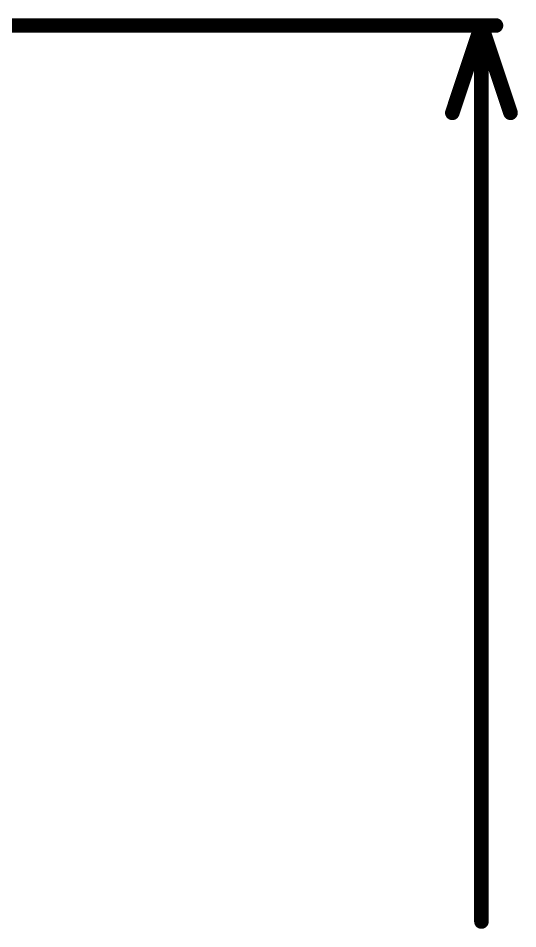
# Model space of a CAD drawing. Header units: inches. Extents: x -5 to 5450, y -4 to 5452.
# Drawn here: x 96.26 to 104.98, y 26.98 to 42.86 of the extents above; entities that cross this region are included whole.
import ezdxf

# ---------------------------------------------------------------- set-up
doc = ezdxf.new("R2010")
doc.units = ezdxf.units.IN
doc.layers.add('Top Overlay', color=2, linetype='Continuous')

msp = doc.modelspace()

# ---------------------------------------------------------------- linework, layer by layer
at = {"layer": 'Top Overlay'}
for points in [[(90.916, 42.737, 0.254, 0.254, 0), (104.597, 42.737, 0.254, 0.254, 0)], [(103.835, 41.213, 0.254, 0.254, 0), (104.343, 42.737, 0.254, 0.254, 0)], [(104.343, 42.737, 0.254, 0.254, 0), (104.851, 41.213, 0.254, 0.254, 0)], [(104.343, 27.102, 0.254, 0.254, 0), (104.343, 42.737, 0.254, 0.254, 0)]]:
    msp.add_lwpolyline(points, format="xyseb", dxfattribs=at)
for points in [[(104.28, 42.737, 0.127, 0.127, 1), (104.407, 42.737, 0.127, 0.127, 1)], [(104.28, 42.737, 0.127, 0.127, 1), (104.407, 42.737, 0.127, 0.127, 1)], [(104.28, 42.737, 0.127, 0.127, 1), (104.407, 42.737, 0.127, 0.127, 1)], [(104.534, 42.737, 0.127, 0.127, 1), (104.661, 42.737, 0.127, 0.127, 1)], [(103.772, 41.213, 0.127, 0.127, 1), (103.899, 41.213, 0.127, 0.127, 1)], [(104.788, 41.213, 0.127, 0.127, 1), (104.915, 41.213, 0.127, 0.127, 1)], [(104.28, 27.102, 0.127, 0.127, 1), (104.407, 27.102, 0.127, 0.127, 1)]]:
    msp.add_lwpolyline(points, format="xyseb", close=True, dxfattribs=at)

doc.saveas('drawing.dxf')
